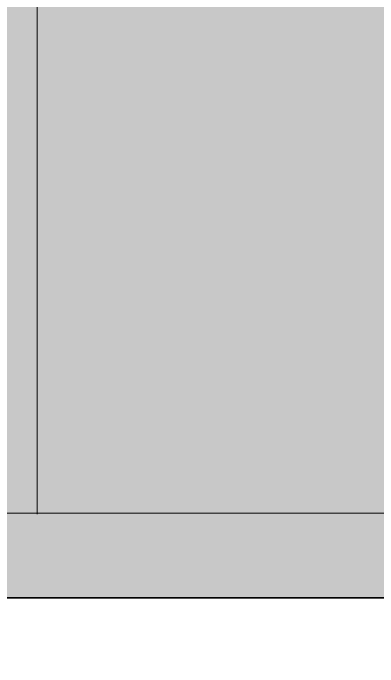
# Model space of a CAD drawing. Header units: centimetres. Extents: x 405564 to 502064, y 46284 to 60634.
# Drawn here: x 484706.7 to 484725.05, y 56623.04 to 56655.95 of the extents above; entities that cross this region are included whole.
import ezdxf

# ---------------------------------------------------------------- set-up
doc = ezdxf.new("R2010")
doc.units = ezdxf.units.CM
doc.layers.get('0').update_dxf_attribs({"color": 8, "lineweight": 9})
doc.layers.add('0-KRCN-MİMARİ-220526', color=8, linetype='Continuous', lineweight=9)
doc.layers.add('Visible (ISO)', color=8, linetype='Continuous', lineweight=18)
doc.layers.add('AS_NOT_MIMARI', color=8, linetype='Continuous')

# ---------------------------------------------------------------- blocks, each defined once
blk = doc.blocks.new('A$Cdfb98813')
h = blk.add_hatch()
h.set_pattern_fill('ANGLE', color=256, scale=0.3)
h.set_pattern_definition([(0, (182.2423, -979.0145), (0, 2.0955), [1.524, -0.5715]), (90, (182.2423, -979.0145), (-2.0955, 1e-16), [1.524, -0.5715])])
h.paths.add_polyline_path([(1918.018, 199.001), (1545.018, 199.001), (1545.018, 300), (1515.018, 300), (1515.018, 199.001), (238.979, 199.001), (238.979, -429.5), (238.979, -658.015), (1918.018, -658.015)])
h.paths.add_polyline_path([(268.979, -429.5), (268.979, 169.001), (1888.018, 169.001), (1888.018, -628.015), (268.979, -628.015), (268.979, -453.5)], flags=16)
h.paths.add_polyline_path([(1888.018, -429.5), (268.979, -429.5), (268.979, -459.5), (1888.018, -459.5)], flags=0)
h = blk.add_hatch()
h.set_pattern_fill('ANGLE', color=256)
h.set_pattern_definition([(0, (-483849.746, -58273.935), (0, 6.985), [5.08, -1.905]), (90, (-483849.746, -58273.935), (-6.985, 4e-16), [5.08, -1.905])])
h.paths.add_polyline_path([(425.139, -15.05), (800.139, -15.05), (800.139, -100), (900, -100), (900.139, -15.05), (1700, -15.05), (1700, -100), (1800, -100), (1800.139, -15.05), (2235.139, -15.05), (2235.139, -206), (425.139, -206.05)])
for points in [[(425.139, -25.065), (425.139, -206.05), (2235.139, -206.05), (2235.139, -15.05), (1800, -15.05)], [(425.139, -15.05), (800.139, -15.05), (800.139, -100), (900, -100), (900.139, -15.05), (1700, -15.05), (1700, -100), (1800, -100), (1800.139, -15.05), (2235.139, -15.05), (2235.139, -206), (425.139, -206.05), (425.139, -15.05)]]:
    blk.add_lwpolyline(points)
at = {"layer": 'Visible (ISO)'}
blk.add_line((858.164, -168.339), (858.164, -201.839), dxfattribs=at)
blk.add_lwpolyline([(1383.84, -168.339), (1776.42, -168.339), (1776.42, -201.839), (415.585, -201.748)], dxfattribs=at)
blk = doc.blocks.new('A$C6A10306C')
at = {"layer": 'AS_NOT_MIMARI'}
blk.add_blockref('A$Cdfb98813', (13285.68, -3801.454), dxfattribs=at)

msp = doc.modelspace()

# ---------------------------------------------------------------- block references
at = {"layer": '0-KRCN-MİMARİ-220526'}
msp.add_blockref('A$C6A10306C', (470564.066, 60634.016), dxfattribs=at)

doc.saveas('drawing.dxf')
